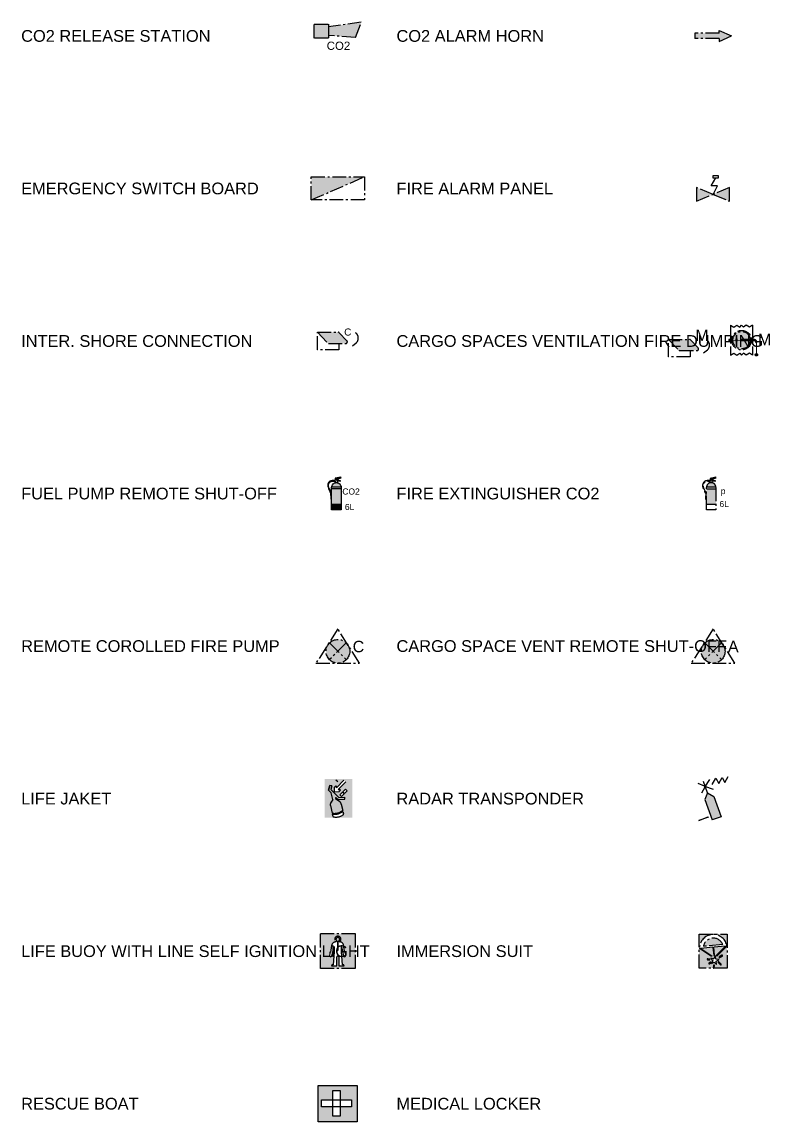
# Model space of a CAD drawing. Header units: metres. Extents: x -19 to 299, y -136 to 153.
# Drawn here: x 221.7 to 260, y -135.7 to -79.5 of the extents above; entities that cross this region are included whole.
import ezdxf

# ---------------------------------------------------------------- set-up
doc = ezdxf.new("R2010")
doc.units = ezdxf.units.M
doc.header["$LTSCALE"] = 0.2
doc.linetypes.add('DASHDOT', pattern=[3.556, 2.54, -0.508, 0, -0.508])
for name, color, linetype in [('BLOCKS', 7, 'Continuous'), ('dotted', 140, 'DASHDOT'), ('HATCH', 1, 'Continuous'), ('INER2', 151, 'Continuous'), ('SYMBOL', 31, 'Continuous'), ('TEXT', 6, 'Continuous'), ('VENT', 210, 'Continuous')]:
    doc.layers.add(name, color=color, linetype=linetype)
doc.styles.add('ARIAL', font='arial.ttf')

# ---------------------------------------------------------------- blocks, each defined once
blk = doc.blocks.new('co1')
at = {"layer": 'HATCH'}
h = blk.add_hatch(color=256, dxfattribs=at)
h.paths.add_polyline_path([(1943.47, -4091.96), (1942.249, -4092.14), (1942.249, -4092.455), (1943.26, -4092.531)])
h.paths.add_polyline_path([(1942.249, -4092.041), (1941.729, -4092.041), (1941.729, -4092.56), (1942.249, -4092.56)])
at = {"layer": 'dotted', "color": 6}
for p, q in [((1941.729, -4092.041), (1942.249, -4092.041)), ((1941.729, -4092.56), (1941.729, -4092.041)), ((1943.47, -4091.96), (1942.249, -4092.14)), ((1942.249, -4092.041), (1942.249, -4092.56)), ((1943.26, -4092.531), (1943.47, -4091.96)), ((1942.249, -4092.56), (1941.729, -4092.56)), ((1943.26, -4092.531), (1942.249, -4092.455))]:
    blk.add_line(p, q, dxfattribs=at)
at = {"layer": 'dotted', "color": 6, "style": 'ARIAL'}
blk.add_text('CO2', height=0.3044, dxfattribs=at).set_placement((1942.188, -4092.991))
blk = doc.blocks.new('FPR-CO2 ALARM HORN')
at = {"layer": 'VENT', "color": 2, "xscale": 0.45989954711139, "yscale": 0.45989954711139}
blk.add_blockref('co1', (-893.401, 1882.127), dxfattribs=at)
blk = doc.blocks.new('FP-CO2 ALARM HORN')
at = {"xscale": 3, "yscale": 3}
blk.add_blockref('FPR-CO2 ALARM HORN', (0, 0), dxfattribs=at)
blk = doc.blocks.new('arro')
at = {"layer": 'INER2'}
blk.add_hatch(color=80, dxfattribs=at).paths.add_polyline_path([(1721.956, -4085.057), (1721.956, -4085.164), (1721.044, -4085.164), (1721.043, -4085.359), (1721.956, -4085.359), (1721.956, -4085.465), (1722.413, -4085.261)])
at = {"layer": 'dotted', "color": 6}
for p, q in [((1721.957, -4085.164), (1721.044, -4085.164)), ((1721.044, -4085.164), (1721.044, -4085.359)), ((1721.957, -4085.359), (1721.044, -4085.359)), ((1721.957, -4085.164), (1721.957, -4085.057)), ((1721.957, -4085.057), (1722.413, -4085.261)), ((1721.957, -4085.465), (1722.413, -4085.261)), ((1721.957, -4085.359), (1721.957, -4085.465))]:
    blk.add_line(p, q, dxfattribs=at)
blk = doc.blocks.new('FPR-PRIMARY MEANS OF ESCAPE')
at = {"layer": 'VENT', "color": 1, "xscale": 0.45989954711139, "yscale": 0.45989954711139}
blk.add_blockref('arro', (-791.822, 1878.81), dxfattribs=at)
blk = doc.blocks.new('FP-PRIMARY MEANS OF ESCAPE')
at = {"xscale": 3, "yscale": 3}
blk.add_blockref('FPR-PRIMARY MEANS OF ESCAPE', (0, 0), dxfattribs=at)
blk = doc.blocks.new('pan')
at = {"layer": 'dotted'}
blk.add_hatch(color=1, dxfattribs=at).paths.add_polyline_path([(1941.574, -4105.486), (1943.543, -4104.63), (1941.574, -4104.63)])
at = {"layer": 'dotted', "color": 6}
for p, q in [((1941.574, -4104.63), (1943.543, -4104.63)), ((1941.574, -4105.486), (1941.574, -4104.63)), ((1941.574, -4105.486), (1943.543, -4104.63)), ((1943.543, -4104.63), (1943.543, -4105.486)), ((1943.543, -4105.486), (1941.574, -4105.486))]:
    blk.add_line(p, q, dxfattribs=at)
blk = doc.blocks.new('FPR-FIRE ALARM PANEL')
at = {"layer": 'VENT', "color": 2, "xscale": 0.45989954711139, "yscale": 0.45989954711139}
blk.add_blockref('pan', (-893.382, 1887.915), dxfattribs=at)
blk = doc.blocks.new('FP-FIRE ALARM PANEL')
at = {"xscale": 3, "yscale": 3}
blk.add_blockref('FPR-FIRE ALARM PANEL', (0, 0), dxfattribs=at)
blk = doc.blocks.new('iso')
at = {"layer": 'HATCH'}
h = blk.add_hatch(color=256, dxfattribs=at)
h.paths.add_polyline_path([(1942.52, -4108.457), (1941.909, -4108.203), (1941.909, -4108.711)])
h.paths.add_polyline_path([(1943.134, -4108.711), (1943.134, -4108.203), (1942.52, -4108.457)])
at = {"layer": 'dotted', "color": 6}
for p, q in [((1942.726, -4107.763), (1942.507, -4107.763)), ((1942.507, -4107.763), (1942.507, -4107.848)), ((1942.726, -4107.848), (1942.726, -4107.763)), ((1941.909, -4108.203), (1941.909, -4108.711)), ((1942.52, -4108.457), (1941.909, -4108.203)), ((1942.452, -4108.135), (1942.616, -4107.848)), ((1942.688, -4108.135), (1942.452, -4108.135)), ((1942.507, -4107.848), (1942.726, -4107.848)), ((1942.52, -4108.457), (1942.688, -4108.135)), ((1943.134, -4108.203), (1942.52, -4108.457)), ((1942.688, -4108.135), (1942.688, -4108.135)), ((1943.134, -4108.711), (1943.134, -4108.203)), ((1941.909, -4108.711), (1942.52, -4108.457)), ((1942.52, -4108.457), (1943.134, -4108.711))]:
    blk.add_line(p, q, dxfattribs=at)
blk = doc.blocks.new('FPR-D.O.F.O.SHUT OFF VALVE')
at = {"layer": 'VENT', "color": 2, "xscale": 0.45989954711139, "yscale": 0.45989954711139}
blk.add_blockref('iso', (-893.365, 1889.376), dxfattribs=at)
blk = doc.blocks.new('FP-D.O.F.O.SHUT OFF VALVE')
at = {"xscale": 3, "yscale": 3}
blk.add_blockref('FPR-D.O.F.O.SHUT OFF VALVE', (0, 0), dxfattribs=at)
blk = doc.blocks.new('duc')
at = {"layer": 'HATCH'}
blk.add_hatch(color=2, dxfattribs=at).paths.add_polyline_path([(-2247.242, -951.283, 0.205997), (-2247.283, -951.265), (-2248.055, -951.265), (-2247.68, -951.661, 0.205997), (-2247.64, -951.678), (-2246.998, -951.678, 0.657476), (-2246.957, -951.584)])
at = {"layer": 'dotted', "color": 6}
for p, q in [((-2248.054, -951.263), (-2247.68, -951.659)), ((-2248.054, -951.263), (-2247.282, -951.263)), ((-2248.054, -951.911), (-2248.054, -951.263)), ((-2247.242, -951.281), (-2246.957, -951.583)), ((-2247.258, -951.911), (-2248.054, -951.911)), ((-2247.639, -951.677), (-2246.997, -951.677)), ((-2247.258, -951.677), (-2247.258, -951.911)), ((-2246.754, -951.764), (-2246.615, -951.657))]:
    blk.add_line(p, q, dxfattribs=at)
blk.add_lwpolyline([(-2246.754, -951.764), (-2246.615, -951.657)], dxfattribs=at)
for centre, radius, start, end in [((-2247.282, -951.319), 0.0558, 43.4403, 90), ((-2246.772, -951.48), 0.237, 311.7236, 57.1221), ((-2246.997, -951.621), 0.0558, 270, 43.4403)]:
    blk.add_arc(centre, radius, start, end, dxfattribs=at)
at = {"layer": 'dotted', "color": 6, "style": 'ARIAL'}
blk.add_text('C', height=0.264, dxfattribs=at).set_placement((-2247.06, -951.386))
blk = doc.blocks.new('FPR-CARGO SPACES VENTILATION FIRE DUMPING')
at = {"layer": 'dotted', "color": 6, "xscale": 0.45989954711139, "yscale": 0.45989954711139}
blk.add_blockref('duc', (1033.53, 437.634), dxfattribs=at)
blk = doc.blocks.new('FP-CARGO SPACES VENTILATION FIRE DUMPING')
at = {"xscale": 3, "yscale": 3}
blk.add_blockref('FPR-CARGO SPACES VENTILATION FIRE DUMPING', (0, 0), dxfattribs=at)
blk = doc.blocks.new('mm')
at = {"layer": 'HATCH'}
blk.add_hatch(color=3, dxfattribs=at).paths.add_polyline_path([(-2247.176, -952.897, 0.205997), (-2247.217, -952.88), (-2247.988, -952.88), (-2247.614, -953.276, 0.205997), (-2247.574, -953.293), (-2246.932, -953.293, 0.657476), (-2246.891, -953.199)])
at = {"layer": 'dotted', "color": 6}
for p, q in [((-2247.978, -952.88), (-2247.604, -953.276)), ((-2247.978, -952.88), (-2247.207, -952.88)), ((-2247.978, -953.527), (-2247.978, -952.88)), ((-2247.166, -952.897), (-2246.881, -953.199)), ((-2247.182, -953.527), (-2247.978, -953.527)), ((-2247.563, -953.293), (-2246.921, -953.293)), ((-2247.182, -953.293), (-2247.182, -953.527)), ((-2246.678, -953.38), (-2246.539, -953.273))]:
    blk.add_line(p, q, dxfattribs=at)
blk.add_lwpolyline([(-2246.678, -953.38), (-2246.539, -953.273)], dxfattribs=at)
for centre, radius, start, end in [((-2247.207, -952.935), 0.0558, 43.4403, 90), ((-2246.696, -953.096), 0.237, 311.7236, 57.1221), ((-2247.563, -953.237), 0.0558, 223.4403, 270), ((-2246.921, -953.237), 0.0558, 270, 43.4403)]:
    blk.add_arc(centre, radius, start, end, dxfattribs=at)
at = {"layer": 'dotted', "color": 6, "style": 'ARIAL'}
blk.add_text('M', height=0.424, dxfattribs=at).set_placement((-2246.984, -952.945))
blk = doc.blocks.new('VENT')
at = {"layer": 'INER2'}
h = blk.add_hatch(color=3, dxfattribs=at)
h.paths.add_polyline_path([(1723.919, -4113.066, 0.395683), (1723.599, -4113.366), (1723.919, -4113.366)])
h.paths.add_polyline_path([(1724.239, -4113.366, 0.395683), (1723.919, -4113.066), (1723.919, -4113.366)])
h.paths.add_polyline_path([(1723.919, -4113.407), (1723.919, -4113.708, 0.395683), (1724.239, -4113.407)])
h.paths.add_polyline_path([(1723.919, -4113.407), (1723.599, -4113.407, 0.395683), (1723.919, -4113.708)])
at = {"layer": 'SYMBOL'}
h = blk.add_hatch(color=256, dxfattribs=at)
h.paths.add_polyline_path([(1723.919, -4113.025), (1723.919, -4113.066, -0.414214), (1724.24, -4113.387), (1724.281, -4113.387, 0.414214)])
h.paths.add_polyline_path([(1723.919, -4113.066), (1723.919, -4113.025, 0.414214), (1723.557, -4113.387), (1723.598, -4113.387, -0.414214)])
h.paths.add_polyline_path([(1723.598, -4113.387), (1723.557, -4113.387, 0.414214), (1723.919, -4113.749), (1723.919, -4113.708, -0.414214)])
h.paths.add_polyline_path([(1724.281, -4113.387), (1724.24, -4113.387, -0.414214), (1723.919, -4113.708), (1723.919, -4113.749, 0.414214)])
h = blk.add_hatch(color=256, dxfattribs=at)
h.paths.add_polyline_path([(1723.919, -4113.366), (1723.599, -4113.366, 0.015921), (1723.598, -4113.387), (1723.919, -4113.387)])
h.paths.add_polyline_path([(1723.558, -4113.366), (1723.511, -4113.366), (1723.511, -4113.387), (1723.557, -4113.387, -0.014121)])
h.paths.add_polyline_path([(1723.511, -4113.366), (1723.448, -4113.366), (1723.448, -4113.387), (1723.511, -4113.387)])
h.paths.add_polyline_path([(1724.239, -4113.366), (1723.919, -4113.366), (1723.919, -4113.387), (1724.24, -4113.387, 0.015921)])
h.paths.add_polyline_path([(1724.327, -4113.366), (1724.28, -4113.366, -0.014121), (1724.281, -4113.387), (1724.327, -4113.387)])
h.paths.add_polyline_path([(1724.38, -4113.366), (1724.327, -4113.366), (1724.327, -4113.387), (1724.38, -4113.387)])
h = blk.add_hatch(color=256, dxfattribs=at)
h.paths.add_polyline_path([(1723.511, -4113.387), (1723.448, -4113.387), (1723.448, -4113.407), (1723.511, -4113.407)])
h.paths.add_polyline_path([(1723.557, -4113.387), (1723.511, -4113.387), (1723.511, -4113.407), (1723.558, -4113.407, -0.014121)])
blk.add_hatch(color=256, dxfattribs=at).paths.add_polyline_path([(1723.919, -4113.387), (1723.598, -4113.387, 0.015921), (1723.599, -4113.407), (1723.919, -4113.407)])
h = blk.add_hatch(color=256, dxfattribs=at)
h.paths.add_polyline_path([(1724.24, -4113.387), (1723.919, -4113.387), (1723.919, -4113.407), (1724.239, -4113.407, 0.015921)])
h.paths.add_polyline_path([(1724.327, -4113.387), (1724.281, -4113.387, -0.014121), (1724.28, -4113.407), (1724.327, -4113.407)])
h.paths.add_polyline_path([(1724.38, -4113.387), (1724.327, -4113.387), (1724.327, -4113.407), (1724.38, -4113.407)])
h = blk.add_hatch(color=256, dxfattribs=at)
h.paths.add_polyline_path([(1724.444, -4113.387), (1724.38, -4113.387), (1724.38, -4113.407, -0.414214), (1724.448, -4113.475), (1724.489, -4113.475, 0.24158)])
h.paths.add_polyline_path([(1724.38, -4113.366), (1724.38, -4113.387), (1724.444, -4113.387, 0.156931)])
h = blk.add_hatch(color=256, dxfattribs=at)
h.paths.add_polyline_path([(1724.425, -4113.93, 1), (1724.513, -4113.93, 1)])
h.paths.add_polyline_path([(1724.495, -4113.93, -1), (1724.443, -4113.93, -1)])
at = {"layer": 'dotted', "color": 6}
for p, q in [((1723.51, -4112.833), (1723.51, -4113.941)), ((1723.51, -4112.833), (1723.628, -4112.904)), ((1723.628, -4112.904), (1723.746, -4112.833)), ((1723.746, -4112.833), (1723.847, -4112.9)), ((1723.847, -4112.9), (1723.918, -4112.833)), ((1723.989, -4112.9), (1723.918, -4112.833)), ((1724.091, -4112.833), (1723.989, -4112.9)), ((1724.209, -4112.904), (1724.091, -4112.833)), ((1724.327, -4112.833), (1724.209, -4112.904)), ((1724.327, -4112.833), (1724.327, -4113.941)), ((1723.448, -4113.366), (1723.448, -4113.407)), ((1724.38, -4113.366), (1723.448, -4113.366)), ((1724.38, -4113.407), (1723.448, -4113.407)), ((1724.38, -4113.407), (1724.38, -4113.366)), ((1724.448, -4113.475), (1724.489, -4113.475)), ((1723.51, -4113.941), (1723.628, -4113.87)), ((1723.628, -4113.87), (1723.746, -4113.941)), ((1723.746, -4113.941), (1723.847, -4113.874)), ((1723.847, -4113.874), (1723.918, -4113.941)), ((1723.989, -4113.874), (1723.918, -4113.941)), ((1724.091, -4113.941), (1723.989, -4113.874)), ((1724.209, -4113.87), (1724.091, -4113.941)), ((1724.327, -4113.941), (1724.209, -4113.87))]:
    blk.add_line(p, q, dxfattribs=at)
for centre, radius in [((1723.918, -4113.387), 0.362), ((1723.918, -4113.387), 0.321), ((1724.468, -4113.93), 0.0438), ((1724.468, -4113.93), 0.0263)]:
    blk.add_circle(centre, radius, dxfattribs=at)
for radius in [0.109, 0.068]:
    blk.add_arc((1724.38, -4113.475), radius, 0, 90, dxfattribs=at)
at = {"layer": 'SYMBOL', "const_width": 0.0408}
blk.add_lwpolyline([(1724.469, -4113.475), (1724.469, -4113.886)], dxfattribs=at)
at = {"layer": 'dotted', "color": 6, "style": 'ARIAL'}
blk.add_text('M', height=0.424, dxfattribs=at).set_placement((1724.526, -4113.575))
blk = doc.blocks.new('FPR-MACHINERY SPACES VENTILATION FIRE DUMPING_FLAP')
at = {"layer": 'dotted', "color": 6, "xscale": 0.45989954711139, "yscale": 0.45989954711139}
blk.add_blockref('mm', (1033.084, 438.257), dxfattribs=at)
at = {"layer": 'VENT', "xscale": 0.45989954711139, "yscale": 0.45989954711139}
blk.add_blockref('VENT', (-792.344, 1891.759), dxfattribs=at)
blk = doc.blocks.new('FP-MACHINERY SPACES VENTILATION FIRE DUMPING_FLAP')
at = {"xscale": 3, "yscale": 3}
blk.add_blockref('FPR-MACHINERY SPACES VENTILATION FIRE DUMPING_FLAP', (0, 0), dxfattribs=at)
blk = doc.blocks.new('CO22')
at = {"layer": 'SYMBOL'}
h = blk.add_hatch(color=256, dxfattribs=at)
edge = h.paths.add_edge_path()
edge.add_line((6016.426, -5955.845), (6016.543, -5955.857))
edge.add_line((6016.543, -5955.857), (6016.543, -5955.844))
edge.add_line((6016.543, -5955.844), (6016.426, -5955.822))
edge.add_line((6016.426, -5955.822), (6016.426, -5955.785))
edge.add_line((6016.426, -5955.785), (6016.567, -5955.739))
edge.add_line((6016.567, -5955.739), (6016.556, -5955.708))
edge.add_line((6016.556, -5955.708), (6016.346, -5955.754))
edge.add_line((6016.346, -5955.754), (6016.346, -5955.84))
h = blk.add_hatch(color=1, dxfattribs=at)
edge = h.paths.add_edge_path()
edge.add_line((6016.561, -5956.151), (6016.211, -5956.151))
edge.add_line((6016.211, -5956.151), (6016.211, -5956.308))
edge.add_arc((6015.379, -5956.399), 0.837, 353.7735, 366.2265, ccw=False)
edge.add_line((6016.211, -5956.49), (6016.211, -5956.709))
edge.add_line((6016.211, -5956.709), (6016.561, -5956.709))
edge.add_line((6016.561, -5956.709), (6016.561, -5956.151))
h.paths.add_polyline_path([(6016.561, -5956.922), (6016.211, -5956.922)])
edge = h.paths.add_edge_path()
edge.add_arc((6016.386, -5956.091), 0.175, 90, 172.15)
edge.add_line((6016.212, -5956.067), (6016.56, -5956.067))
edge.add_arc((6016.386, -5956.091), 0.175, 7.85, 90)
at = {"layer": 'VENT'}
blk.add_hatch(color=253, dxfattribs=at).paths.add_polyline_path([(6016.561, -5956.709), (6016.211, -5956.709), (6016.211, -5956.922), (6016.561, -5956.922)])
at = {"layer": 'INER2', "color": 6}
for points in [[(6016.556, -5955.71), (6016.346, -5955.755)], [(6016.426, -5955.786), (6016.567, -5955.741)], [(6016.426, -5955.822), (6016.426, -5955.785)], [(6016.543, -5955.844), (6016.426, -5955.822)], [(6016.567, -5955.741), (6016.556, -5955.71)], [(6016.561, -5956.151), (6016.211, -5956.151)], [(6016.212, -5956.067), (6016.56, -5956.067)], [(6016.346, -5955.867), (6016.346, -5955.92)], [(6016.426, -5955.845), (6016.543, -5955.857)], [(6016.211, -5956.709), (6016.561, -5956.709)]]:
    blk.add_lwpolyline(points, dxfattribs=at)
blk.add_lwpolyline([(6016.561, -5956.922), (6016.211, -5956.922), (6016.211, -5956.091, -0.414214), (6016.386, -5955.915), (6016.386, -5955.915, -0.414214), (6016.561, -5956.091)], format="xyb", close=True, dxfattribs=at)
blk.add_lwpolyline([(6016.346, -5955.92, -0.106872), (6016.426, -5955.92)], format="xyb", dxfattribs=at)
for points, knots in [([(6016.346, -5955.84), (6016.333, -5955.839), (6016.319, -5955.838), (6016.279, -5955.837), (6016.251, -5955.837), (6016.197, -5955.844), (6016.171, -5955.852), (6016.134, -5955.875), (6016.122, -5955.885), (6016.102, -5955.908), (6016.093, -5955.921), (6016.077, -5955.951), (6016.071, -5955.969), (6016.064, -5956.006), (6016.064, -5956.024), (6016.069, -5956.074), (6016.08, -5956.105), (6016.101, -5956.155), (6016.11, -5956.175), (6016.128, -5956.213), (6016.136, -5956.231), (6016.151, -5956.269), (6016.157, -5956.287), (6016.167, -5956.326), (6016.17, -5956.346), (6016.177, -5956.408), (6016.177, -5956.451), (6016.177, -5956.506), (6016.177, -5956.518), (6016.176, -5956.529)], [0.027104, 0.027104, 0.027104, 0.027104, 0.680846, 0.680846, 2.042538, 2.042538, 3.40423, 3.40423, 4.126415, 4.126415, 4.848601, 4.848601, 5.718136, 5.718136, 6.587672, 6.587672, 8.218711, 8.218711, 9.364028, 9.364028, 10.509345, 10.509345, 11.716642, 11.716642, 12.923939, 12.923939, 15.338534, 15.338534, 15.957922, 15.957922, 15.957922, 15.957922]), ([(6016.203, -5956.529), (6016.204, -5956.444), (6016.206, -5956.319), (6016.13, -5956.153), (6016.065, -5956.017), (6016.159, -5955.855), (6016.272, -5955.862), (6016.346, -5955.867)], [0, 0, 0, 0, 297.944458, 438.105277, 661.865253, 788.691466, 1028.865984, 1028.865984, 1028.865984, 1028.865984])]:
    blk.add_open_spline(points, degree=3, knots=knots, dxfattribs=at)
at = {"layer": 'SYMBOL'}
for points in [[(6016.346, -5955.754), (6016.346, -5955.84)], [(6016.426, -5955.92), (6016.426, -5955.845)], [(6016.543, -5955.857), (6016.543, -5955.844)], [(6016.176, -5956.529), (6016.203, -5956.529)]]:
    blk.add_lwpolyline(points, dxfattribs=at)
at = {"layer": 'INER2', "color": 6, "style": 'ARIAL'}
for s, p in [('CO2', (6016.606, -5956.358)), ('6L', (6016.702, -5956.932))]:
    blk.add_text(s, height=0.2257, dxfattribs=at).set_placement(p)
blk = doc.blocks.new('FPR-FIRE EXTINGUISHER CO2')
at = {"layer": 'INER2', "color": 6, "xscale": 0.45989954711139, "yscale": 0.45989954711139}
blk.add_blockref('CO22', (-2766.958, 2739.309), dxfattribs=at)
blk = doc.blocks.new('FP-FIRE EXTINGUISHER CO2')
at = {"xscale": 3, "yscale": 3}
blk.add_blockref('FPR-FIRE EXTINGUISHER CO2', (0, 0), dxfattribs=at)
blk = doc.blocks.new('POW 6KG')
at = {"layer": 'SYMBOL'}
h = blk.add_hatch(color=1, dxfattribs=at)
edge = h.paths.add_edge_path()
edge.add_line((-2247.284, -963.924), (-2247.634, -963.924))
edge.add_line((-2247.634, -963.924), (-2247.634, -964.082))
edge.add_arc((-2248.466, -964.172), 0.837, 353.7735, 366.2265, ccw=False)
edge.add_line((-2247.634, -964.263), (-2247.634, -964.482))
edge.add_line((-2247.634, -964.482), (-2247.284, -964.482))
edge.add_line((-2247.284, -964.482), (-2247.284, -963.924))
h.paths.add_polyline_path([(-2247.284, -964.696), (-2247.634, -964.696)])
edge = h.paths.add_edge_path()
edge.add_arc((-2247.459, -963.864), 0.175, 90, 172.15)
edge.add_line((-2247.632, -963.84), (-2247.285, -963.84))
edge.add_arc((-2247.459, -963.864), 0.175, 7.85, 90)
h = blk.add_hatch(color=256, dxfattribs=at)
edge = h.paths.add_edge_path()
edge.add_line((-2247.42, -963.619), (-2247.303, -963.631))
edge.add_line((-2247.303, -963.631), (-2247.303, -963.619))
edge.add_line((-2247.303, -963.619), (-2247.42, -963.597))
edge.add_line((-2247.42, -963.597), (-2247.42, -963.559))
edge.add_line((-2247.42, -963.559), (-2247.279, -963.514))
edge.add_line((-2247.279, -963.514), (-2247.29, -963.483))
edge.add_line((-2247.29, -963.483), (-2247.501, -963.528))
edge.add_line((-2247.501, -963.528), (-2247.501, -963.615))
at = {"layer": 'dotted', "color": 6}
blk.add_lwpolyline([(-2247.285, -964.695), (-2247.636, -964.695), (-2247.636, -963.863, -0.414214), (-2247.46, -963.688), (-2247.46, -963.688, -0.414214), (-2247.285, -963.863)], format="xyb", close=True, dxfattribs=at)
for points in [[(-2247.29, -963.483), (-2247.501, -963.528)], [(-2247.501, -963.526), (-2247.501, -963.613)], [(-2247.501, -963.639), (-2247.501, -963.693)], [(-2247.42, -963.559), (-2247.279, -963.513)], [(-2247.42, -963.595), (-2247.42, -963.557)], [(-2247.303, -963.617), (-2247.42, -963.595)], [(-2247.42, -963.617), (-2247.303, -963.629)], [(-2247.42, -963.693), (-2247.42, -963.617)], [(-2247.303, -963.629), (-2247.303, -963.617)], [(-2247.279, -963.513), (-2247.29, -963.483)], [(-2247.285, -963.924), (-2247.636, -963.924)], [(-2247.634, -963.839), (-2247.287, -963.839)], [(-2247.67, -964.302), (-2247.643, -964.302)], [(-2247.636, -964.482), (-2247.285, -964.482)]]:
    blk.add_lwpolyline(points, dxfattribs=at)
blk.add_lwpolyline([(-2247.501, -963.693, -0.106872), (-2247.42, -963.693)], format="xyb", dxfattribs=at)
for points, knots in [([(-2247.501, -963.613), (-2247.514, -963.612), (-2247.527, -963.611), (-2247.568, -963.609), (-2247.595, -963.609), (-2247.649, -963.617), (-2247.676, -963.625), (-2247.712, -963.647), (-2247.724, -963.658), (-2247.745, -963.681), (-2247.753, -963.694), (-2247.769, -963.724), (-2247.776, -963.742), (-2247.782, -963.778), (-2247.783, -963.796), (-2247.777, -963.847), (-2247.767, -963.878), (-2247.746, -963.928), (-2247.736, -963.948), (-2247.719, -963.986), (-2247.71, -964.004), (-2247.696, -964.041), (-2247.689, -964.06), (-2247.68, -964.099), (-2247.677, -964.119), (-2247.67, -964.181), (-2247.669, -964.224), (-2247.67, -964.279), (-2247.67, -964.29), (-2247.67, -964.302)], [0.027104, 0.027104, 0.027104, 0.027104, 0.680846, 0.680846, 2.042538, 2.042538, 3.40423, 3.40423, 4.126415, 4.126415, 4.848601, 4.848601, 5.718136, 5.718136, 6.587672, 6.587672, 8.218711, 8.218711, 9.364028, 9.364028, 10.509345, 10.509345, 11.716642, 11.716642, 12.923939, 12.923939, 15.338534, 15.338534, 15.957922, 15.957922, 15.957922, 15.957922]), ([(-2247.643, -964.302), (-2247.642, -964.217), (-2247.64, -964.092), (-2247.717, -963.926), (-2247.781, -963.79), (-2247.688, -963.628), (-2247.575, -963.635), (-2247.501, -963.639)], [0, 0, 0, 0, 297.944458, 438.105277, 661.865253, 788.691466, 1028.865984, 1028.865984, 1028.865984, 1028.865984])]:
    blk.add_open_spline(points, degree=3, knots=knots, dxfattribs=at)
at = {"layer": 'dotted', "color": 6, "style": 'ARIAL'}
for s, height, p in [('p', 0.226, (-2247.106, -964.11)), ('6L', 0.2257, (-2247.155, -964.591))]:
    blk.add_text(s, height=height, dxfattribs=at).set_placement(p)
blk = doc.blocks.new('FPR-FIRE EXTINGUISHER (POWDER)')
at = {"layer": 'dotted', "color": 51, "xscale": 0.45989954711139, "yscale": 0.45989954711139}
blk.add_blockref('POW 6KG', (1033.573, 443.384), dxfattribs=at)
blk = doc.blocks.new('FP-FIRE EXTINGUISHER (POWDER)')
at = {"xscale": 3, "yscale": 3}
blk.add_blockref('FPR-FIRE EXTINGUISHER (POWDER)', (0, 0), dxfattribs=at)
blk = doc.blocks.new('C')
at = {"layer": 'VENT'}
h = blk.add_hatch(color=2, dxfattribs=at)
h.paths.add_polyline_path([(-2247.282, -979.139, 0.414214), (-2247.902, -979.139), (-2247.592, -979.449)])
h.paths.add_polyline_path([(-2247.902, -979.139, 0.198912), (-2248.031, -979.449, 0.198912), (-2247.902, -979.759), (-2247.592, -979.449)])
h.paths.add_polyline_path([(-2247.592, -979.449), (-2247.902, -979.759, 0.414214), (-2247.282, -979.759)])
h.paths.add_polyline_path([(-2247.153, -979.449, 0.198912), (-2247.282, -979.139), (-2247.592, -979.449), (-2247.282, -979.759, 0.198912)])
at = {"layer": 'dotted', "color": 6}
for p, q in [((-2247.595, -978.621), (-2248.405, -979.89)), ((-2247.595, -978.621), (-2248.405, -979.89)), ((-2246.786, -979.89), (-2247.595, -978.621)), ((-2246.786, -979.89), (-2247.595, -978.621)), ((-2247.902, -979.139), (-2247.281, -979.759)), ((-2247.281, -979.139), (-2247.902, -979.759)), ((-2248.405, -979.89), (-2246.786, -979.89)), ((-2248.405, -979.89), (-2246.786, -979.89))]:
    blk.add_line(p, q, dxfattribs=at)
blk.add_circle((-2247.592, -979.449), 0.439, dxfattribs=at)
at = {"layer": 'dotted', "color": 6, "style": 'ARIAL'}
blk.add_text('C', height=0.424, dxfattribs=at).set_placement((-2247.045, -979.484))
blk = doc.blocks.new('FPR-CARGO SPACE VENT REMOTE SHUT-OFF')
at = {"layer": 'dotted', "color": 51, "xscale": 0.45989954711139, "yscale": 0.45989954711139}
blk.add_blockref('C', (1033.668, 450.359), dxfattribs=at)
blk = doc.blocks.new('FP-CARGO SPACE VENT REMOTE SHUT-OFF')
at = {"xscale": 3, "yscale": 3}
blk.add_blockref('FPR-CARGO SPACE VENT REMOTE SHUT-OFF', (0, 0), dxfattribs=at)
blk = doc.blocks.new('A')
at = {"layer": 'VENT'}
h = blk.add_hatch(color=5, dxfattribs=at)
h.paths.add_polyline_path([(-2247.3, -980.626, 0.414214), (-2247.92, -980.626), (-2247.61, -980.936)])
h.paths.add_polyline_path([(-2247.92, -980.626, 0.198912), (-2248.049, -980.936, 0.198912), (-2247.92, -981.246), (-2247.61, -980.936)])
h.paths.add_polyline_path([(-2247.61, -980.936), (-2247.92, -981.246, 0.414214), (-2247.3, -981.246)])
h.paths.add_polyline_path([(-2247.171, -980.936, 0.198912), (-2247.3, -980.626), (-2247.61, -980.936), (-2247.3, -981.246, 0.198912)])
at = {"layer": 'dotted', "color": 6}
for p, q in [((-2247.613, -980.108), (-2248.423, -981.377)), ((-2247.613, -980.108), (-2248.423, -981.377)), ((-2246.804, -981.377), (-2247.613, -980.108)), ((-2246.804, -981.377), (-2247.613, -980.108)), ((-2247.92, -980.626), (-2247.299, -981.246)), ((-2247.299, -980.626), (-2247.92, -981.246)), ((-2248.423, -981.377), (-2246.804, -981.377)), ((-2248.423, -981.377), (-2246.804, -981.377))]:
    blk.add_line(p, q, dxfattribs=at)
blk.add_circle((-2247.61, -980.936), 0.439, dxfattribs=at)
at = {"layer": 'dotted', "color": 6, "style": 'ARIAL'}
blk.add_text('A', height=0.424, dxfattribs=at).set_placement((-2247.063, -980.971))
blk = doc.blocks.new('FPR-ACC. SPACE VENT REMOTE SHUT-OFF')
at = {"layer": 'dotted', "color": 51, "xscale": 0.45989954711139, "yscale": 0.45989954711139}
blk.add_blockref('A', (1033.676, 451.043), dxfattribs=at)
blk = doc.blocks.new('FP-ACC. SPACE VENT REMOTE SHUT-OFF')
at = {"xscale": 3, "yscale": 3}
blk.add_blockref('FPR-ACC. SPACE VENT REMOTE SHUT-OFF', (0, 0), dxfattribs=at)
blk = doc.blocks.new('RT')
at = {"layer": 'INER2'}
h = blk.add_hatch(color=80, dxfattribs=at)
h.paths.add_polyline_path([(-2247.253, -991.701), (-2247.16, -991.604), (-2247.097, -991.665), (-2247.19, -991.762)])
h.paths.add_polyline_path([(-2247.272, -991.72), (-2247.208, -991.781), (-2247.301, -991.878), (-2247.365, -991.817)])
h.paths.add_polyline_path([(-2247.251, -992.43), (-2247.225, -992.545, -0.225192), (-2247.622, -992.63), (-2247.645, -992.528, 0.225217)])
h.paths.add_polyline_path([(-2247.932, -992.667), (-2246.895, -992.667), (-2246.895, -991.235), (-2247.932, -991.235)])
h.paths.add_polyline_path([(-2247.393, -991.694), (-2247.569, -991.706), (-2247.563, -991.531), (-2247.517, -991.482), (-2247.487, -991.511), (-2247.488, -991.556), (-2247.213, -991.269), (-2247.147, -991.333), (-2247.422, -991.62), (-2247.377, -991.616), (-2247.347, -991.645)])
at = {"layer": 'dotted', "color": 6}
for p, q in [((-2247.73, -991.467), (-2247.784, -991.647)), ((-2247.784, -991.647), (-2247.73, -991.467)), ((-2247.66, -991.488), (-2247.73, -991.467)), ((-2247.562, -991.53), (-2247.515, -991.481)), ((-2247.515, -991.481), (-2247.485, -991.51)), ((-2247.444, -991.332), (-2247.509, -991.268)), ((-2247.211, -991.268), (-2247.486, -991.555)), ((-2247.145, -991.332), (-2247.42, -991.619)), ((-2247.784, -991.647), (-2247.684, -991.743)), ((-2247.66, -991.488), (-2247.699, -991.618)), ((-2247.699, -991.618), (-2247.399, -991.91)), ((-2247.621, -991.987), (-2247.684, -991.743)), ((-2247.567, -991.705), (-2247.562, -991.53)), ((-2247.567, -991.705), (-2247.391, -991.693)), ((-2247.486, -991.555), (-2247.485, -991.51)), ((-2247.42, -991.619), (-2247.375, -991.615)), ((-2247.391, -991.693), (-2247.345, -991.644)), ((-2247.345, -991.644), (-2247.375, -991.615)), ((-2247.363, -991.816), (-2247.27, -991.719)), ((-2247.299, -991.877), (-2247.363, -991.816)), ((-2247.206, -991.78), (-2247.299, -991.877)), ((-2247.27, -991.719), (-2247.206, -991.78)), ((-2247.252, -991.7), (-2247.159, -991.603)), ((-2247.188, -991.761), (-2247.252, -991.7)), ((-2247.095, -991.664), (-2247.188, -991.761)), ((-2247.159, -991.603), (-2247.095, -991.664)), ((-2247.715, -992.214), (-2247.651, -992.493)), ((-2247.621, -991.987), (-2247.69, -992.087)), ((-2247.52, -991.948), (-2247.368, -992.068)), ((-2247.502, -991.925), (-2247.427, -991.983)), ((-2247.427, -991.983), (-2247.177, -991.978)), ((-2247.399, -991.91), (-2247.178, -991.905)), ((-2247.311, -992.159), (-2247.257, -992.395)), ((-2247.177, -991.978), (-2247.178, -991.905)), ((-2247.643, -992.527), (-2247.625, -992.609)), ((-2247.249, -992.429), (-2247.227, -992.524))]:
    blk.add_line(p, q, dxfattribs=at)
for centre, radius, start, end in [((-2247.557, -992.178), 0.162, 145.4867, 192.8446), ((-2247.511, -991.936), 0.0149, 51.7554, 231.7554), ((-2247.468, -992.194), 0.162, 12.8446, 51.7554), ((-2247.558, -992.028), 0.474, 258.7094, 309.3727), ((-2247.55, -992.063), 0.474, 258.6039, 309.3727), ((-2247.594, -992.602), 0.0311, 192.8446, 259.1388), ((-2247.511, -992.167), 0.474, 259.1388, 304.8712), ((-2247.258, -992.531), 0.0311, 304.8712, 12.8446)]:
    blk.add_arc(centre, radius, start, end, dxfattribs=at)
blk = doc.blocks.new('FPR-RADAR TRANSPONDER')
at = {"layer": 'dotted', "color": 1, "xscale": 0.45989954711139, "yscale": 0.45989954711139}
blk.add_blockref('RT', (1033.596, 456.2), dxfattribs=at)
blk = doc.blocks.new('FP-RADAR TRANSPONDER')
at = {"xscale": 3, "yscale": 3}
blk.add_blockref('FPR-RADAR TRANSPONDER', (0, 0), dxfattribs=at)
blk = doc.blocks.new('EPIRB 1')
at = {"layer": 'VENT'}
blk.add_hatch(color=3, dxfattribs=at).paths.add_polyline_path([(1721.972, -4156.742), (1722.308, -4156.623), (1722.04, -4155.868), (1721.803, -4155.735), (1721.704, -4155.988)])
at = {"layer": 'SYMBOL'}
for p, q in [((1721.689, -4155.488), (1721.448, -4155.391)), ((1721.803, -4155.735), (1721.653, -4155.311)), ((1721.689, -4155.488), (1722.01, -4155.599)), ((1721.702, -4155.526), (1721.881, -4155.237)), ((1721.977, -4155.423), (1722.103, -4155.196)), ((1722.103, -4155.196), (1722.223, -4155.395)), ((1722.223, -4155.395), (1722.349, -4155.167)), ((1722.349, -4155.167), (1722.442, -4155.359)), ((1722.442, -4155.359), (1722.568, -4155.132)), ((1721.702, -4155.526), (1721.576, -4155.753)), ((1721.803, -4155.735), (1721.704, -4155.988)), ((1721.803, -4155.735), (1722.04, -4155.868)), ((1722.04, -4155.868), (1722.308, -4156.623)), ((1721.704, -4155.988), (1721.972, -4156.742)), ((1722.308, -4156.623), (1721.972, -4156.742))]:
    blk.add_line(p, q, dxfattribs=at)
blk = doc.blocks.new('FPR-EPIRB')
at = {"layer": 'dotted', "color": 6}
for p, q in [((-0.09, -0.319), (-0.251, -0.377)), ((-0.082, -0.318), (-0.243, -0.375))]:
    blk.add_line(p, q, dxfattribs=at)
at = {"layer": 'VENT', "color": 1, "xscale": 0.45989954711139, "yscale": 0.45989954711139}
blk.add_blockref('EPIRB 1', (-791.951, 1911.32), dxfattribs=at)
blk = doc.blocks.new('FP-EPIRB')
at = {"xscale": 3, "yscale": 3}
blk.add_blockref('FPR-EPIRB', (0, 0), dxfattribs=at)
blk = doc.blocks.new('ES')
at = {"layer": 'INER2'}
h = blk.add_hatch(color=80, dxfattribs=at)
h.paths.add_polyline_path([(-2246.813, -1004.016), (-2247.461, -1004.016), (-2247.461, -1004.11, -0.745878), (-2247.4, -1004.323), (-2247.381, -1004.323, -0.396303), (-2247.252, -1004.457), (-2247.197, -1004.716), (-2247.173, -1004.698), (-2247.173, -1004.716), (-2247.181, -1004.743), (-2247.17, -1004.826, -0.213975), (-2247.178, -1004.852), (-2247.2, -1004.877), (-2247.239, -1004.859, -0.173132), (-2247.255, -1004.843), (-2247.324, -1004.497), (-2247.324, -1004.693), (-2247.294, -1005.167), (-2247.266, -1005.167, -0.414214), (-2247.233, -1005.201), (-2247.233, -1005.204), (-2247.428, -1005.204), (-2247.428, -1004.879, 0.414214), (-2247.461, -1004.846), (-2247.461, -1005.312), (-2246.813, -1005.312)])
h.paths.add_polyline_path([(-2247.544, -1004.323), (-2247.525, -1004.323, -0.753356), (-2247.461, -1004.11), (-2247.461, -1004.016), (-2248.109, -1004.016), (-2248.109, -1005.312), (-2247.461, -1005.312), (-2247.461, -1004.846, 0.433898), (-2247.497, -1004.879), (-2247.497, -1005.204), (-2247.692, -1005.204), (-2247.692, -1005.201, -0.414214), (-2247.659, -1005.167), (-2247.631, -1005.167), (-2247.601, -1004.693), (-2247.601, -1004.497), (-2247.686, -1004.854), (-2247.736, -1004.877), (-2247.768, -1004.84), (-2247.755, -1004.743), (-2247.763, -1004.716), (-2247.763, -1004.698), (-2247.739, -1004.716), (-2247.69, -1004.457, -0.371875)])
h.paths.add_polyline_path([(-2247.461, -1004.155, 0.961276), (-2247.469, -1004.297), (-2247.469, -1004.632), (-2247.461, -1004.632)])
h.paths.add_polyline_path([(-2247.461, -1004.155), (-2247.461, -1004.632), (-2247.456, -1004.632), (-2247.456, -1004.297, 0.946434)])
at = {"layer": 'dotted', "color": 6}
blk.add_line((-2247.69, -1005.203), (-2247.495, -1005.203), dxfattribs=at)
blk.add_lwpolyline([(-2248.108, -1005.311), (-2248.108, -1004.015), (-2246.812, -1004.015), (-2246.812, -1005.311)], close=True, dxfattribs=at)
for points in [[(-2247.198, -1004.876), (-2247.176, -1004.851, 0.213975), (-2247.168, -1004.825), (-2247.179, -1004.742), (-2247.172, -1004.715), (-2247.172, -1004.697), (-2247.195, -1004.715), (-2247.25, -1004.456, 0.396303), (-2247.379, -1004.322), (-2247.398, -1004.322, 3.422223), (-2247.523, -1004.322), (-2247.543, -1004.322, 0.371875), (-2247.689, -1004.456), (-2247.737, -1004.715), (-2247.761, -1004.697), (-2247.761, -1004.715), (-2247.753, -1004.742), (-2247.766, -1004.839), (-2247.734, -1004.876), (-2247.684, -1004.853), (-2247.6, -1004.496), (-2247.6, -1004.692), (-2247.63, -1005.166), (-2247.657, -1005.166, 0.414214), (-2247.69, -1005.2), (-2247.69, -1005.203), (-2247.495, -1005.203), (-2247.495, -1004.878, -0.414214), (-2247.462, -1004.845), (-2247.46, -1004.845, -0.414214), (-2247.426, -1004.878), (-2247.426, -1005.203), (-2247.231, -1005.203), (-2247.231, -1005.2, 0.414214), (-2247.264, -1005.166), (-2247.292, -1005.166), (-2247.322, -1004.692), (-2247.322, -1004.496), (-2247.253, -1004.842, 0.173132), (-2247.237, -1004.858)], [(-2247.454, -1004.631), (-2247.454, -1004.296, 21.146031), (-2247.467, -1004.296), (-2247.467, -1004.631)]]:
    blk.add_lwpolyline(points, format="xyb", close=True, dxfattribs=at)
blk = doc.blocks.new('FPR-IMMERSION SUIT')
at = {"layer": 'dotted', "color": 1, "xscale": 0.45989954711139, "yscale": 0.45989954711139}
blk.add_blockref('ES', (1033.606, 462.044), dxfattribs=at)
blk = doc.blocks.new('FP-IMMERSION SUIT')
at = {"xscale": 3, "yscale": 3}
blk.add_blockref('FPR-IMMERSION SUIT', (0, 0), dxfattribs=at)
blk = doc.blocks.new('PRO')
at = {"layer": 'INER2'}
h = blk.add_hatch(color=80, dxfattribs=at)
h.paths.add_polyline_path([(-2246.973, -1005.649), (-2248.01, -1005.649), (-2248.01, -1006.916), (-2247.473, -1006.911, -0.45906), (-2247.489, -1006.892), (-2247.478, -1006.815, -0.414214), (-2247.458, -1006.801, -0.414214), (-2247.444, -1006.82), (-2247.456, -1006.897, -0.370745), (-2247.473, -1006.911), (-2246.973, -1006.916)])
h.paths.add_polyline_path([(-2246.987, -1006.061, -0.258973), (-2247.002, -1006.113), (-2247.359, -1006.47), (-2247.383, -1006.447), (-2247.033, -1006.097), (-2247.466, -1006.137), (-2247.44, -1006.439), (-2247.473, -1006.442), (-2247.499, -1006.14), (-2247.947, -1006.182), (-2247.538, -1006.461), (-2247.556, -1006.489), (-2247.983, -1006.197, -0.25249), (-2247.999, -1006.168, -0.884398)])
h.paths.add_polyline_path([(-2247.136, -1006.041), (-2247.855, -1006.109, -0.756077)])
h.paths.add_polyline_path([(-2247.142, -1006.441, -0.414214), (-2247.148, -1006.464), (-2247.25, -1006.525, -0.414214), (-2247.273, -1006.519, -0.414214), (-2247.267, -1006.496), (-2247.165, -1006.435, -0.414214)])
h.paths.add_polyline_path([(-2247.409, -1006.474), (-2247.395, -1006.573, 0.32492), (-2247.389, -1006.579), (-2247.29, -1006.596, -0.726543), (-2247.288, -1006.609), (-2247.378, -1006.654, 0.32492), (-2247.382, -1006.661), (-2247.367, -1006.76, -0.726543), (-2247.379, -1006.766), (-2247.449, -1006.694, 0.32492), (-2247.458, -1006.693), (-2247.548, -1006.737, -0.726543), (-2247.557, -1006.728), (-2247.51, -1006.639, 0.32492), (-2247.511, -1006.631), (-2247.581, -1006.559, -0.726543), (-2247.575, -1006.547), (-2247.476, -1006.564, 0.32492), (-2247.469, -1006.56), (-2247.422, -1006.471, -0.726543)])
h.paths.add_polyline_path([(-2247.278, -1006.684), (-2247.194, -1006.767, -0.414214), (-2247.194, -1006.791, -0.414214), (-2247.218, -1006.791), (-2247.301, -1006.707, -0.414214), (-2247.301, -1006.684, -0.414214)])
h.paths.add_polyline_path([(-2247.619, -1006.595, -0.414214), (-2247.638, -1006.609), (-2247.7, -1006.602, -0.414214), (-2247.715, -1006.583, -0.414214), (-2247.696, -1006.569), (-2247.634, -1006.576, -0.414214)])
h.paths.add_polyline_path([(-2247.57, -1006.696, -0.414214), (-2247.576, -1006.719), (-2247.633, -1006.753, -0.414214), (-2247.656, -1006.747, -0.414214), (-2247.65, -1006.724), (-2247.593, -1006.69, -0.414214)])
at = {"layer": 'dotted', "color": 6}
for p, q in [((-2247.497, -1006.139), (-2247.945, -1006.181)), ((-2247.134, -1006.04), (-2247.854, -1006.108)), ((-2247.498, -1006.138), (-2247.471, -1006.44)), ((-2247.031, -1006.095), (-2247.464, -1006.136)), ((-2247.438, -1006.438), (-2247.464, -1006.135)), ((-2247.031, -1006.095), (-2247.381, -1006.445)), ((-2247.358, -1006.469), (-2247, -1006.112)), ((-2247.555, -1006.487), (-2247.982, -1006.196)), ((-2247.945, -1006.181), (-2247.536, -1006.46)), ((-2247.58, -1006.558), (-2247.51, -1006.63)), ((-2247.474, -1006.563), (-2247.574, -1006.546)), ((-2247.536, -1006.46), (-2247.555, -1006.487)), ((-2247.471, -1006.44), (-2247.438, -1006.438)), ((-2247.42, -1006.47), (-2247.467, -1006.559)), ((-2247.393, -1006.572), (-2247.407, -1006.473)), ((-2247.381, -1006.445), (-2247.358, -1006.469)), ((-2247.508, -1006.638), (-2247.555, -1006.727)), ((-2247.546, -1006.736), (-2247.456, -1006.692)), ((-2247.448, -1006.693), (-2247.378, -1006.765)), ((-2247.288, -1006.595), (-2247.387, -1006.578)), ((-2247.366, -1006.759), (-2247.38, -1006.66)), ((-2247.376, -1006.652), (-2247.286, -1006.608))]:
    blk.add_line(p, q, dxfattribs=at)
blk.add_lwpolyline([(-2248.008, -1005.648), (-2246.972, -1005.648), (-2246.972, -1006.915), (-2248.008, -1006.915)], close=True, dxfattribs=at)
for points in [[(-2247.713, -1006.582), (-2247.713, -1006.582, 0.414214), (-2247.698, -1006.601), (-2247.636, -1006.608, 0.414214), (-2247.617, -1006.594), (-2247.617, -1006.594, 0.414214), (-2247.632, -1006.575), (-2247.694, -1006.568, 0.414214)], [(-2247.271, -1006.518), (-2247.271, -1006.518, 0.414214), (-2247.248, -1006.524), (-2247.146, -1006.463, 0.414214), (-2247.141, -1006.44), (-2247.141, -1006.44, 0.414214), (-2247.164, -1006.434), (-2247.265, -1006.495, 0.414214)], [(-2247.654, -1006.746), (-2247.654, -1006.746, 0.414214), (-2247.631, -1006.752), (-2247.574, -1006.718, 0.414214), (-2247.569, -1006.695), (-2247.569, -1006.695, 0.414214), (-2247.592, -1006.689), (-2247.648, -1006.723, 0.414214)], [(-2247.473, -1006.91), (-2247.473, -1006.91, 0.414214), (-2247.454, -1006.896), (-2247.443, -1006.819, 0.414214), (-2247.457, -1006.8), (-2247.457, -1006.8, 0.414214), (-2247.476, -1006.814), (-2247.487, -1006.891, 0.414214)], [(-2247.299, -1006.683), (-2247.299, -1006.683, 0.414214), (-2247.299, -1006.706), (-2247.216, -1006.79, 0.414214), (-2247.192, -1006.79), (-2247.192, -1006.79, 0.414214), (-2247.192, -1006.766), (-2247.276, -1006.683, 0.414214)]]:
    blk.add_lwpolyline(points, format="xyb", close=True, dxfattribs=at)
for centre, radius, start, end in [((-2247.484, -1006.176), 0.512, 13.0698, 179.0277), ((-2247.484, -1006.176), 0.375, 21.1673, 169.5357), ((-2247.039, -1006.072), 0.0554, 314.9935, 13.0698), ((-2247.962, -1006.168), 0.0346, 179.0277, 235.7094), ((-2247.575, -1006.553), 0.00697, 80.2535, 224.2535), ((-2247.473, -1006.556), 0.00697, 260.2535, 332.2535), ((-2247.414, -1006.474), 0.00697, 8.2535, 152.2535), ((-2247.549, -1006.73), 0.00697, 152.2535, 296.2535), ((-2247.515, -1006.634), 0.00697, 332.2535, 44.2535), ((-2247.453, -1006.698), 0.00697, 44.2535, 116.2535), ((-2247.386, -1006.571), 0.00697, 188.2535, 260.2535), ((-2247.373, -1006.659), 0.00697, 116.2535, 188.2535), ((-2247.373, -1006.76), 0.00697, 224.2535, 8.2535), ((-2247.289, -1006.602), 0.00697, 296.2535, 80.2535)]:
    blk.add_arc(centre, radius, start, end, dxfattribs=at)
blk = doc.blocks.new('FPR-PARACHUTE RACKET')
at = {"layer": 'dotted', "color": 1, "xscale": 0.45989954711139, "yscale": 0.45989954711139}
blk.add_blockref('PRO', (1033.62, 462.789), dxfattribs=at)
blk = doc.blocks.new('FP-PARACHUTE RACKET')
at = {"xscale": 3, "yscale": 3}
blk.add_blockref('FPR-PARACHUTE RACKET', (0, 0), dxfattribs=at)
blk = doc.blocks.new('HOS')
at = {"layer": 'VENT'}
h = blk.add_hatch(color=3, dxfattribs=at)
h.paths.add_polyline_path([(5227.572, -4132.83), (5227.572, -4131.473), (5226.126, -4131.473), (5226.126, -4132.83)])
h.paths.add_polyline_path([(5226.665, -4132.618), (5226.665, -4132.268), (5226.246, -4132.268), (5226.246, -4132.01), (5226.665, -4132.01), (5226.665, -4131.659), (5226.936, -4131.659), (5226.936, -4132.01), (5227.353, -4132.01), (5227.353, -4132.268), (5226.936, -4132.268), (5226.936, -4132.618)])
at = {"layer": 'VENT', "color": 6}
for points in [[(5226.126, -4131.473), (5227.572, -4131.473), (5227.572, -4132.83), (5226.126, -4132.83)], [(5226.665, -4131.659), (5226.936, -4131.659), (5226.936, -4132.618), (5226.665, -4132.618)], [(5226.246, -4132.01), (5227.353, -4132.01), (5227.353, -4132.268), (5226.246, -4132.268)]]:
    blk.add_lwpolyline(points, close=True, dxfattribs=at)
blk = doc.blocks.new('FPR-MEDICAL LOCKER')
at = {"layer": 'VENT', "color": 3, "xscale": 0.45989954711139, "yscale": 0.45989954711139}
blk.add_blockref('HOS', (-2403.826, 1900.375), dxfattribs=at)
blk = doc.blocks.new('FP-MEDICAL LOCKER')
at = {"xscale": 3, "yscale": 3}
blk.add_blockref('FPR-MEDICAL LOCKER', (0, 0), dxfattribs=at)

msp = doc.modelspace()

# ---------------------------------------------------------------- block references
at = {"layer": 'BLOCKS'}
for name, p in [('FP-CO2 ALARM HORN', (237.904751, -80.177225)), ('FP-PRIMARY MEANS OF ESCAPE', (257.104751, -80.177225)), ('FP-FIRE ALARM PANEL', (237.904751, -87.977225)), ('FP-D.O.F.O.SHUT OFF VALVE', (257.104751, -87.977225)), ('FP-MACHINERY SPACES VENTILATION FIRE DUMPING_FLAP', (257.104751, -95.777225)), ('FP-CARGO SPACES VENTILATION FIRE DUMPING', (237.904751, -95.777225)), ('FP-FIRE EXTINGUISHER CO2', (237.904751, -103.577225)), ('FP-FIRE EXTINGUISHER (POWDER)', (257.104751, -103.577225)), ('FP-CARGO SPACE VENT REMOTE SHUT-OFF', (237.904751, -111.377225)), ('FP-ACC. SPACE VENT REMOTE SHUT-OFF', (257.104751, -111.377225)), ('FP-EPIRB', (257.104751, -119.177225)), ('FP-RADAR TRANSPONDER', (237.904751, -119.177225)), ('FP-IMMERSION SUIT', (237.904751, -126.977225)), ('FP-PARACHUTE RACKET', (257.104751, -126.977225)), ('FP-MEDICAL LOCKER', (237.904751, -134.777225))]:
    msp.add_blockref(name, p, dxfattribs=at)

# ---------------------------------------------------------------- texts
at = {"layer": 'TEXT', "style": 'ARIAL'}
for s, p in [('CO2 RELEASE STATION', (221.704751, -80.477225)), ('CO2 ALARM HORN', (240.904751, -80.477225)), ('EMERGENCY SWITCH BOARD', (221.704751, -88.277225)), ('FIRE ALARM PANEL', (240.904751, -88.277225)), ('INTER. SHORE CONNECTION', (221.704751, -96.077225)), ('CARGO SPACES VENTILATION FIRE DUMPING', (240.904751, -96.077225)), ('FUEL PUMP REMOTE SHUT-OFF', (221.704751, -103.877225)), ('FIRE EXTINGUISHER CO2', (240.904751, -103.877225)), ('REMOTE COROLLED FIRE PUMP', (221.704751, -111.677225)), ('CARGO SPACE VENT REMOTE SHUT-OFF', (240.904751, -111.677225)), ('LIFE JAKET', (221.704751, -119.477225)), ('RADAR TRANSPONDER', (240.904751, -119.477225)), ('LIFE BUOY WITH LINE SELF IGNITION LIGHT', (221.704751, -127.277225)), ('IMMERSION SUIT', (240.904751, -127.277225)), ('RESCUE BOAT', (221.704751, -135.077225)), ('MEDICAL LOCKER', (240.904751, -135.077225))]:
    msp.add_text(s, height=0.6, dxfattribs=at).set_placement(p)

doc.saveas('drawing.dxf')
